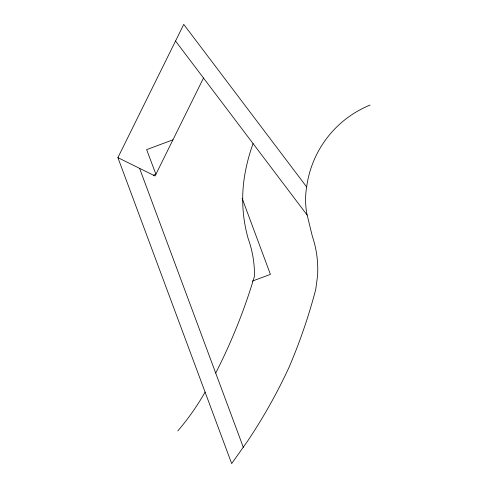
<?xml version="1.0" encoding="UTF-8"?>
<svg xmlns="http://www.w3.org/2000/svg" width="488" height="488" viewBox="0 0 488 488"><rect width="100%" height="100%" fill="white"/><g stroke="black" fill="none" stroke-linecap="round" stroke-linejoin="round"><path stroke-width="0.73" d="M306.659 186.904L306.653 186.941A77.476 77.476 0 0 0 306.842 213.677L312.363 236.357A102.572 102.572 0 0 1 317.517 276.165L315.724 289.5A554.093 554.093 0 0 1 288.89 367.647A538.996 538.996 0 0 1 247.831 440.762L231.678 463.6L117.895 157.63L183.75 24.4L306.653 186.941A103.261 103.169 -90 0 1 370.105 105.066M203.496 78.013L155.062 175.997L117.895 157.63M205.094 392.114L203.77 394.432A247.245 247.245 0 0 1 177.784 430.941M153.446 175.198L155.916 174.271L146.632 149.621L172.935 139.836M252.314 281.106L270.413 274.378L242.133 198.329M175.534 41.029L307.111 215.043M139.574 168.342L243.329 447.362M215.696 373.052A569.453 569.453 0 0 0 251.954 284.492L254.504 276.165L254.376 269.766A108.58 108.58 0 0 0 248.142 238.498A143.734 143.734 0 0 1 242.725 202.209L242.713 196.957A143.734 143.734 0 0 1 244.586 176.034A179.627 179.627 0 0 1 253.083 143.588"/></g></svg>
